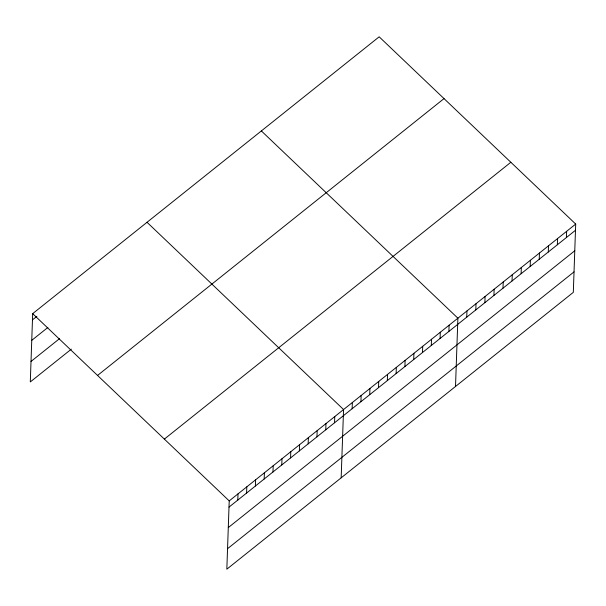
<?xml version="1.0" encoding="UTF-8"?>
<svg xmlns="http://www.w3.org/2000/svg" width="606" height="606" viewBox="0 0 606 606"><rect width="100%" height="100%" fill="white"/><g stroke="black" fill="none" stroke-linecap="round" stroke-linejoin="round"><path stroke-width="0.91" d="M32.686 313.643L229.22 500.897L226.833 569.185L573.314 292.357L575.7 224.069L379.167 36.814L32.686 313.643L30.3 381.931L71.341 349.139M237.794 500.086L238.014 493.867M246.589 493.057L246.809 486.838M255.384 486.027L255.603 479.816M264.178 479.005L264.398 472.786M272.98 471.976L273.192 465.756M281.775 464.946L281.987 458.734M290.569 457.924L290.782 451.705M299.364 450.894L299.584 444.675M308.159 443.865L308.378 437.653M316.953 436.835L317.173 430.624M325.748 429.813L325.967 423.594M334.542 422.783L334.762 416.572M341.17 477.831L343.557 409.542L147.023 222.288M352.131 408.732L352.351 402.513M360.934 401.702L361.146 395.491M369.728 394.673L369.94 388.461M378.523 387.651L378.735 381.432M387.317 380.621L387.537 374.41M396.112 373.591L396.332 367.38M404.906 366.569L405.126 360.35M413.701 359.54L413.921 353.328M422.496 352.51L422.715 346.299M431.29 345.488L431.51 339.269M440.085 338.459L440.304 332.247M448.887 331.429L449.099 325.217M455.515 386.476L457.894 318.188L261.36 130.941M466.741 317.165L466.961 310.946M475.801 309.924L476.021 303.712M484.868 302.682L485.08 296.47M493.928 295.448L494.14 289.229M502.988 288.206L503.207 281.987M512.047 280.964L512.267 274.745M521.115 273.723L521.327 267.511M530.174 266.481L530.394 260.269M539.234 259.247L539.454 253.028M548.294 252.005L548.513 245.786M557.361 244.763L557.573 238.552M566.421 237.522L566.64 231.31M32.466 319.862L36.868 316.347M31.754 340.345L47.874 327.46M31.012 361.449L59.6 338.61M97.543 375.44L444.024 98.611M164.362 439.1L510.843 162.279M229.22 500.897L575.7 224.069M229 507.108L575.48 230.28M228.288 527.591L574.768 250.77M227.545 548.695L574.033 271.874"/></g></svg>
